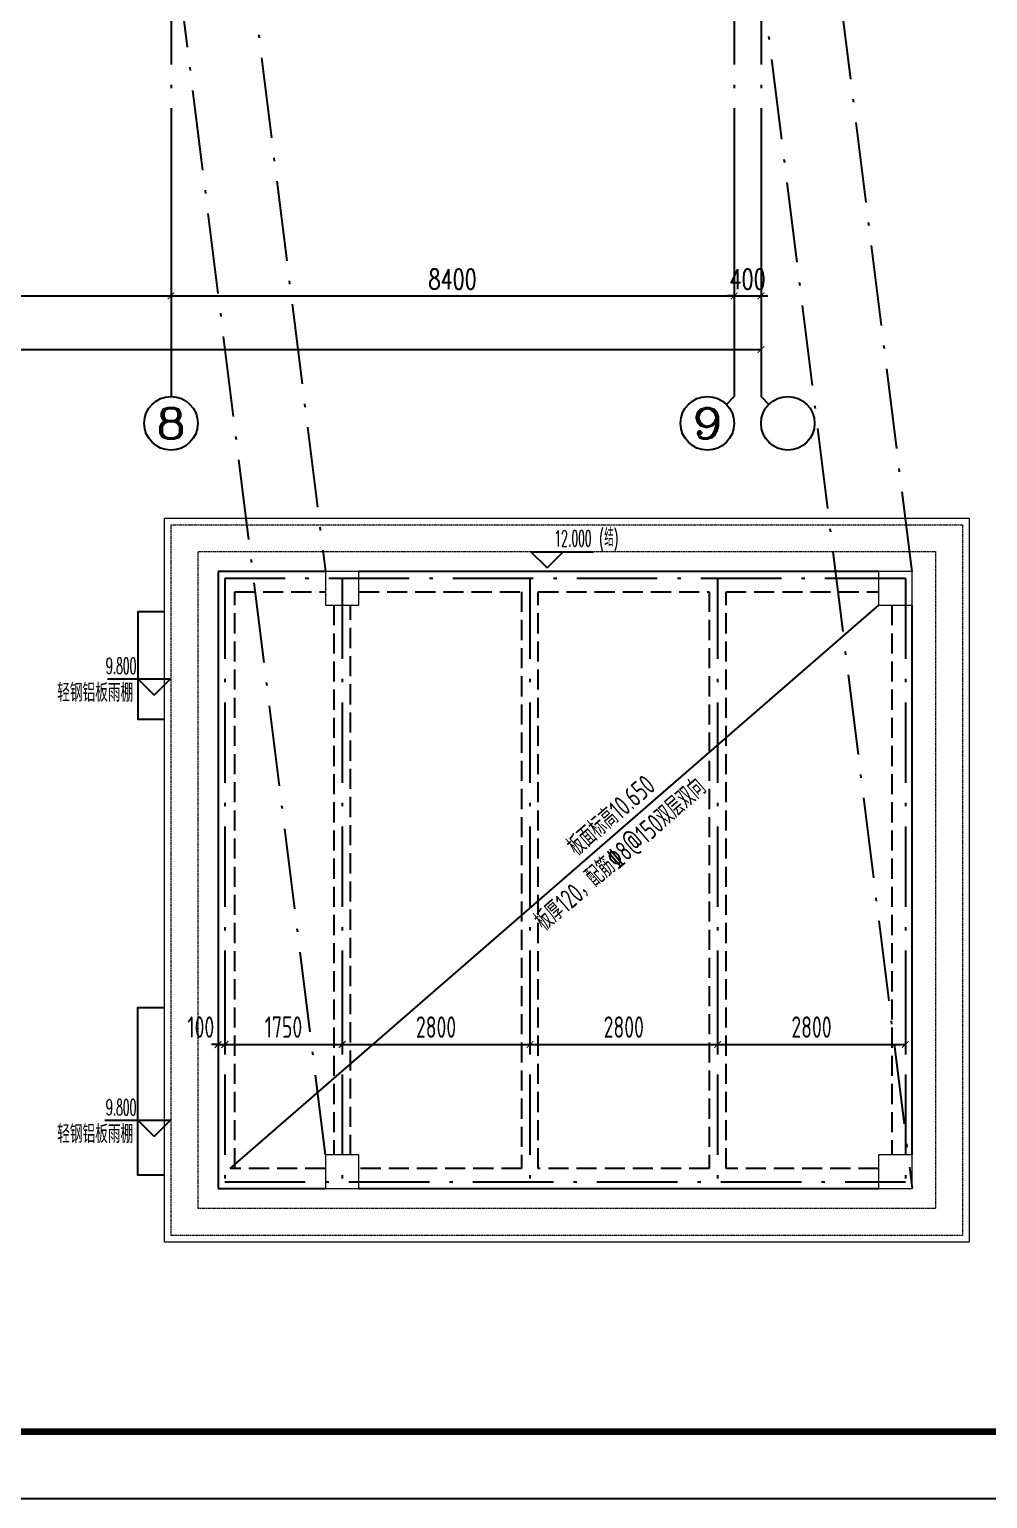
# Model space of a CAD drawing. Extents: x 169490 to 7584583, y -2399407 to 1374371.
# Drawn here: x 1644483 to 1658775, y 718146 to 740058 of the extents above; entities that cross this region are included whole.
import ezdxf
from ezdxf.enums import TextEntityAlignment as Align

# ---------------------------------------------------------------- set-up
doc = ezdxf.new("R2010")
doc.units = 0
doc.header["$LTSCALE"] = 100
for name, pattern in [('D3轴线点划线', [18.5, 12, -3, 0.5, -3]), ('DASH', [0.35, 0.25, -0.1]), ('H3普通虚线', [4.2, 3, -1.2])]:
    doc.linetypes.add(name, pattern=pattern)
doc.layers.get('0').update_dxf_attribs({"linetype": 'CONTINUOUS'})
doc.layers.get('DEFPOINTS').update_dxf_attribs({"linetype": 'CONTINUOUS'})
for name, color, linetype in [('AXIS', 3, 'CONTINUOUS'), ('AXIS_TEXT', 4, 'CONTINUOUS'), ('C-AXIS(轴号)', 3, 'CONTINUOUS'), ('C-AXIS-T(字)', 7, 'CONTINUOUS'), ('C-DOTE', 8, 'D3轴线点划线'), ('DIM_ELEV', 3, 'CONTINUOUS'), ('S-BEAM-LINE1', 4, 'CONTINUOUS'), ('S-BEAM-LINE2', 4, 'H3普通虚线'), ('S-SLAB-DIM', 92, 'CONTINUOUS'), ('S-SLAB-HOLE', 155, 'CONTINUOUS'), ('图框', 140, 'CONTINUOUS'), ('立面', 73, 'CONTINUOUS')]:
    doc.layers.add(name, color=color, linetype=linetype)
for name, color, linetype, lineweight in [('S-COLU-LINE1', 6, 'CONTINUOUS', 18), ('平面-看线', 45, 'CONTINUOUS', 15), ('砼柱', 2, 'CONTINUOUS', 35)]:
    doc.layers.add(name, color=color, linetype=linetype, lineweight=lineweight)
doc.styles.add('_TCH_AXIS', font='COMPLEX', dxfattribs={"bigfont": 'GBCBIG'})
doc.styles.add('_TCH_DIM', font='SIMPLEX', dxfattribs={"bigfont": 'GBCBIG'})
doc.styles.add('_TCH_DIM_T3', font='SIMPLEX.shx', dxfattribs={"width": 0.705882, "bigfont": 'GBCBIG.shx'})
doc.styles.add('BW_Rein', font='Tssdeng.shx', dxfattribs={"width": 0.7, "bigfont": 'hztxt.shx'})
doc.styles.add('COMPLEX', font='COMPLEX')
doc.styles.get("Standard").update_dxf_attribs({"font": 'tssdeng.shx', "width": 0.7, "bigfont": 'hztxt.shx'})
doc.styles.add('TSSD_Dimension', font='Tssdeng.shx', dxfattribs={"width": 0.7, "bigfont": 'tssdchn.shx'})
doc.dimstyles.new('_TCH_ARCH&&100', dxfattribs={"dimtxt": 297.5, "dimasz": 100, "dimexe": 250, "dimexo": 300, "dimgap": 100, "dimtad": 1, "dimdec": 0, "dimzin": 0, "dimdsep": 46, "dimtxsty": '_TCH_DIM_T3', "dimblk": 'ARCHTICK', "dimcen": 0.09, "dimclrt": 7, "dimazin": 2, "dimtfac": 1, "dimtdec": 0, "dimtix": 1, "dimtmove": 2, "dimatfit": 3, "dimfxl": 1, "dimtolj": 1, "dimtzin": 0, "dimarcsym": 0})
doc.dimstyles.new('TSSD_100_100$0', dxfattribs={"dimtxt": 320, "dimasz": 100, "dimexe": 150, "dimexo": 150, "dimgap": 100, "dimtad": 1, "dimdec": 0, "dimzin": 0, "dimdsep": 46, "dimtxsty": 'TSSD_Dimension', "dimblk": 'ARCHTICK', "dimcen": 0, "dimclrt": 7, "dimadec": 1, "dimazin": 0, "dimtfac": 1, "dimtdec": 0, "dimtix": 1, "dimtmove": 2, "dimatfit": 3, "dimldrblk": '_TSDBK', "dimfxl": 1, "dimtolj": 1, "dimtzin": 0, "dimarcsym": 0})

# ---------------------------------------------------------------- blocks, each defined once
blk = doc.blocks.new('_ARCHTICK')
at = {"const_width": 0.15}
blk.add_lwpolyline([(-0.5, -0.5), (0.5, 0.5)], dxfattribs=at)
blk = doc.blocks.new('*D1707')
at = {"layer": 'AXIS', "color": 0, "lineweight": -2, "transparency": 16777216}
for p, q in [((1600395, 738283), (1600395, 735033)), ((1655395, 738283), (1655395, 735033)), ((1600395, 735283), (1655395, 735283))]:
    blk.add_line(p, q, dxfattribs=at)
at = {"layer": 'DEFPOINTS', "color": 0, "transparency": 16777216}
for p in [(1600395, 738583), (1655395, 738583), (1655395, 735283)]:
    blk.add_point(p, dxfattribs=at)
at = {"layer": 'AXIS', "color": 0, "lineweight": -2, "transparency": 16777216, "xscale": 100, "yscale": 100, "zscale": 100, "rotation": 180}
blk.add_blockref('_ARCHTICK', (1600395, 735283), dxfattribs=at)
at = {"layer": 'AXIS', "color": 0, "lineweight": -2, "transparency": 16777216, "xscale": 100, "yscale": 100, "zscale": 100}
blk.add_blockref('_ARCHTICK', (1655395, 735283), dxfattribs=at)
at = {"layer": 'AXIS', "color": 7, "transparency": 16777216, "insert": (1627895, 735532), "char_height": 297.5, "attachment_point": 5, "style": '_TCH_DIM_T3'}
blk.add_mtext('\\A1;55000', dxfattribs=at)
blk = doc.blocks.new('*D1708')
at = {"layer": 'AXIS', "color": 0, "lineweight": -2, "transparency": 16777216}
for p, q in [((1654995, 738283), (1654995, 735833)), ((1655395, 738283), (1655395, 735833)), ((1654995, 736083), (1654895, 736083)), ((1654995, 736083), (1655395, 736083)), ((1655395, 736083), (1655495, 736083))]:
    blk.add_line(p, q, dxfattribs=at)
at = {"layer": 'DEFPOINTS', "color": 0, "transparency": 16777216}
for p in [(1654995, 738583), (1655395, 738583), (1655395, 736083)]:
    blk.add_point(p, dxfattribs=at)
at = {"layer": 'AXIS', "color": 0, "lineweight": -2, "transparency": 16777216, "xscale": 100, "yscale": 100, "zscale": 100}
blk.add_blockref('_ARCHTICK', (1654995, 736083), dxfattribs=at)
at = {"layer": 'AXIS', "color": 0, "lineweight": -2, "transparency": 16777216, "xscale": 100, "yscale": 100, "zscale": 100, "rotation": 180}
blk.add_blockref('_ARCHTICK', (1655395, 736083), dxfattribs=at)
at = {"layer": 'AXIS', "color": 7, "transparency": 16777216, "insert": (1655195, 736332), "char_height": 297.5, "attachment_point": 5, "style": '_TCH_DIM_T3'}
blk.add_mtext('\\A1;400', dxfattribs=at)
blk = doc.blocks.new('*D1709')
at = {"layer": 'AXIS', "color": 0, "lineweight": -2, "transparency": 16777216}
for p, q in [((1646595, 738283), (1646595, 735833)), ((1654995, 738283), (1654995, 735833)), ((1646595, 736083), (1654995, 736083))]:
    blk.add_line(p, q, dxfattribs=at)
at = {"layer": 'DEFPOINTS', "color": 0, "transparency": 16777216}
for p in [(1646595, 738583), (1654995, 738583), (1654995, 736083)]:
    blk.add_point(p, dxfattribs=at)
at = {"layer": 'AXIS', "color": 0, "lineweight": -2, "transparency": 16777216, "xscale": 100, "yscale": 100, "zscale": 100, "rotation": 180}
blk.add_blockref('_ARCHTICK', (1646595, 736083), dxfattribs=at)
at = {"layer": 'AXIS', "color": 0, "lineweight": -2, "transparency": 16777216, "xscale": 100, "yscale": 100, "zscale": 100}
blk.add_blockref('_ARCHTICK', (1654995, 736083), dxfattribs=at)
at = {"layer": 'AXIS', "color": 7, "transparency": 16777216, "insert": (1650795, 736332), "char_height": 297.5, "attachment_point": 5, "style": '_TCH_DIM_T3'}
blk.add_mtext('\\A1;8400', dxfattribs=at)
blk = doc.blocks.new('*D1710')
at = {"layer": 'AXIS', "color": 0, "lineweight": -2, "transparency": 16777216}
for p, q in [((1639195, 738283), (1639195, 735833)), ((1646595, 738283), (1646595, 735833)), ((1639195, 736083), (1646595, 736083))]:
    blk.add_line(p, q, dxfattribs=at)
at = {"layer": 'DEFPOINTS', "color": 0, "transparency": 16777216}
for p in [(1639195, 738583), (1646595, 738583), (1646595, 736083)]:
    blk.add_point(p, dxfattribs=at)
at = {"layer": 'AXIS', "color": 0, "lineweight": -2, "transparency": 16777216, "xscale": 100, "yscale": 100, "zscale": 100, "rotation": 180}
blk.add_blockref('_ARCHTICK', (1639195, 736083), dxfattribs=at)
at = {"layer": 'AXIS', "color": 0, "lineweight": -2, "transparency": 16777216, "xscale": 100, "yscale": 100, "zscale": 100}
blk.add_blockref('_ARCHTICK', (1646595, 736083), dxfattribs=at)
at = {"layer": 'AXIS', "color": 7, "transparency": 16777216, "insert": (1642895, 736332), "char_height": 297.5, "attachment_point": 5, "style": '_TCH_DIM_T3'}
blk.add_mtext('\\A1;7400', dxfattribs=at)
blk = doc.blocks.new('_AXISO')
blk.add_circle((0, 0), 0.5)
at = {"layer": 'AXIS_TEXT', "style": 'COMPLEX', "width": 1.041667}
blk.add_attdef('A', text='', height=0.56, dxfattribs=at).set_placement((-0.25, -0.28), (0.25, -0.28), align=Align.FIT)
blk = doc.blocks.new('*D1752')
at = {"layer": 'DEFPOINTS', "color": 0, "ltscale": 10, "transparency": 16777216}
for p in [(1654748, 725532), (1657548, 725532), (1657548, 724918)]:
    blk.add_point(p, dxfattribs=at)
at = {"layer": 'S-SLAB-DIM', "color": 0, "lineweight": -2, "ltscale": 10, "transparency": 16777216}
for p, q in [((1654748, 725382), (1654748, 724768)), ((1657548, 725382), (1657548, 724768)), ((1654748, 724918), (1657548, 724918))]:
    blk.add_line(p, q, dxfattribs=at)
at = {"layer": 'S-SLAB-DIM', "color": 0, "lineweight": -2, "ltscale": 10, "transparency": 16777216, "xscale": 100, "yscale": 100, "zscale": 100, "rotation": 180}
blk.add_blockref('_ARCHTICK', (1654748, 724918), dxfattribs=at)
at = {"layer": 'S-SLAB-DIM', "color": 0, "lineweight": -2, "ltscale": 10, "transparency": 16777216, "xscale": 100, "yscale": 100, "zscale": 100}
blk.add_blockref('_ARCHTICK', (1657548, 724918), dxfattribs=at)
at = {"layer": 'S-SLAB-DIM', "color": 7, "ltscale": 10, "transparency": 16777216, "insert": (1656148, 725178), "char_height": 320, "attachment_point": 5, "style": 'TSSD_Dimension'}
blk.add_mtext('\\A1;2800', dxfattribs=at)
blk = doc.blocks.new('_TSDBK')
blk.add_line((-1, 0), (0, 0))
at = {"const_width": 0.5}
blk.add_lwpolyline([(-0.7, -0.7), (0.7, 0.7)], dxfattribs=at)
blk = doc.blocks.new('*D1753')
at = {"layer": 'DEFPOINTS', "color": 0, "ltscale": 10, "transparency": 16777216}
for p in [(1651948, 725532), (1654748, 725532), (1654748, 724918)]:
    blk.add_point(p, dxfattribs=at)
at = {"layer": 'S-SLAB-DIM', "color": 0, "lineweight": -2, "ltscale": 10, "transparency": 16777216}
for p, q in [((1651948, 725382), (1651948, 724768)), ((1654748, 725382), (1654748, 724768)), ((1651948, 724918), (1654748, 724918))]:
    blk.add_line(p, q, dxfattribs=at)
at = {"layer": 'S-SLAB-DIM', "color": 0, "lineweight": -2, "ltscale": 10, "transparency": 16777216, "xscale": 100, "yscale": 100, "zscale": 100, "rotation": 180}
blk.add_blockref('_ARCHTICK', (1651948, 724918), dxfattribs=at)
at = {"layer": 'S-SLAB-DIM', "color": 0, "lineweight": -2, "ltscale": 10, "transparency": 16777216, "xscale": 100, "yscale": 100, "zscale": 100}
blk.add_blockref('_ARCHTICK', (1654748, 724918), dxfattribs=at)
at = {"layer": 'S-SLAB-DIM', "color": 7, "ltscale": 10, "transparency": 16777216, "insert": (1653348, 725178), "char_height": 320, "attachment_point": 5, "style": 'TSSD_Dimension'}
blk.add_mtext('\\A1;2800', dxfattribs=at)
blk = doc.blocks.new('*D1754')
at = {"layer": 'DEFPOINTS', "color": 0, "ltscale": 10, "transparency": 16777216}
for p in [(1649148, 725532), (1651948, 725532), (1651948, 724918)]:
    blk.add_point(p, dxfattribs=at)
at = {"layer": 'S-SLAB-DIM', "color": 0, "lineweight": -2, "ltscale": 10, "transparency": 16777216}
for p, q in [((1649148, 725382), (1649148, 724768)), ((1651948, 725382), (1651948, 724768)), ((1649148, 724918), (1651948, 724918))]:
    blk.add_line(p, q, dxfattribs=at)
at = {"layer": 'S-SLAB-DIM', "color": 0, "lineweight": -2, "ltscale": 10, "transparency": 16777216, "xscale": 100, "yscale": 100, "zscale": 100, "rotation": 180}
blk.add_blockref('_ARCHTICK', (1649148, 724918), dxfattribs=at)
at = {"layer": 'S-SLAB-DIM', "color": 0, "lineweight": -2, "ltscale": 10, "transparency": 16777216, "xscale": 100, "yscale": 100, "zscale": 100}
blk.add_blockref('_ARCHTICK', (1651948, 724918), dxfattribs=at)
at = {"layer": 'S-SLAB-DIM', "color": 7, "ltscale": 10, "transparency": 16777216, "insert": (1650548, 725178), "char_height": 320, "attachment_point": 5, "style": 'TSSD_Dimension'}
blk.add_mtext('\\A1;2800', dxfattribs=at)
blk = doc.blocks.new('*D1755')
at = {"layer": 'DEFPOINTS', "color": 0, "ltscale": 10, "transparency": 16777216}
for p in [(1647398, 725532), (1649148, 725532), (1649148, 724918)]:
    blk.add_point(p, dxfattribs=at)
at = {"layer": 'S-SLAB-DIM', "color": 0, "lineweight": -2, "ltscale": 10, "transparency": 16777216}
for p, q in [((1647398, 725382), (1647398, 724768)), ((1649148, 725382), (1649148, 724768)), ((1647398, 724918), (1649148, 724918))]:
    blk.add_line(p, q, dxfattribs=at)
at = {"layer": 'S-SLAB-DIM', "color": 0, "lineweight": -2, "ltscale": 10, "transparency": 16777216, "xscale": 100, "yscale": 100, "zscale": 100, "rotation": 180}
blk.add_blockref('_ARCHTICK', (1647398, 724918), dxfattribs=at)
at = {"layer": 'S-SLAB-DIM', "color": 0, "lineweight": -2, "ltscale": 10, "transparency": 16777216, "xscale": 100, "yscale": 100, "zscale": 100}
blk.add_blockref('_ARCHTICK', (1649148, 724918), dxfattribs=at)
at = {"layer": 'S-SLAB-DIM', "color": 7, "ltscale": 10, "transparency": 16777216, "insert": (1648273, 725178), "char_height": 320, "attachment_point": 5, "style": 'TSSD_Dimension'}
blk.add_mtext('\\A1;1750', dxfattribs=at)
blk = doc.blocks.new('*D1756')
at = {"layer": 'DEFPOINTS', "color": 0, "ltscale": 10, "transparency": 16777216}
for p in [(1647298, 725532), (1647398, 725532), (1647398, 724918)]:
    blk.add_point(p, dxfattribs=at)
at = {"layer": 'S-SLAB-DIM', "color": 0, "lineweight": -2, "ltscale": 10, "transparency": 16777216}
for p, q in [((1647298, 725382), (1647298, 724768)), ((1647398, 725382), (1647398, 724768)), ((1647298, 724918), (1647198, 724918)), ((1647298, 724918), (1647398, 724918)), ((1647398, 724918), (1647498, 724918))]:
    blk.add_line(p, q, dxfattribs=at)
at = {"layer": 'S-SLAB-DIM', "color": 0, "lineweight": -2, "ltscale": 10, "transparency": 16777216, "xscale": 100, "yscale": 100, "zscale": 100}
blk.add_blockref('_ARCHTICK', (1647298, 724918), dxfattribs=at)
at = {"layer": 'S-SLAB-DIM', "color": 0, "lineweight": -2, "ltscale": 10, "transparency": 16777216, "xscale": 100, "yscale": 100, "zscale": 100, "rotation": 180}
blk.add_blockref('_ARCHTICK', (1647398, 724918), dxfattribs=at)
at = {"layer": 'S-SLAB-DIM', "color": 7, "ltscale": 10, "transparency": 16777216, "insert": (1647040, 725178), "char_height": 320, "attachment_point": 5, "style": 'TSSD_Dimension'}
blk.add_mtext('\\A1;100', dxfattribs=at)

msp = doc.modelspace()

# ---------------------------------------------------------------- linework, layer by layer
at = {"layer": 'C-AXIS(轴号)'}
for p, q in [((1646595, 738583), (1646595, 734583)), ((1654995, 738583), (1654995, 734583)), ((1655395, 738583), (1655395, 734583)), ((1654877.9, 734465.8), (1654995, 734583)), ((1655512.2, 734465.8), (1655395, 734583))]:
    msp.add_line(p, q, dxfattribs=at)
at = {"layer": 'C-DOTE'}
for p, q in [((1646595, 764783), (1646595, 738583)), ((1654995, 764783), (1654995, 738583)), ((1655395, 764783), (1655395, 738583)), ((1646345, 752483), (1648898.2, 731970.6)), ((1657648.2, 731970.6), (1655095, 752483)), ((1648898.2, 723270.6), (1646345, 743783)), ((1655095, 743283), (1657648.2, 722770.6)), ((1657548.2, 731870.6), (1647398.2, 731870.6)), ((1647398.2, 731870.6), (1647398.2, 722870.6)), ((1649148.2, 731870.6), (1649148.2, 722870.6)), ((1651948.2, 731870.6), (1651948.2, 722870.6)), ((1654748.2, 731870.6), (1654748.2, 722870.6)), ((1657548.2, 731870.6), (1657548.2, 722870.6)), ((1647398.2, 722870.6), (1657548.2, 722870.6))]:
    msp.add_line(p, q, dxfattribs=at)
at = {"layer": 'DIM_ELEV'}
for p, q in [((1652203.4, 732028.1), (1651963.4, 732268.1)), ((1651963.4, 732268.1), (1652898.7, 732268.1)), ((1652203.4, 732028.1), (1652443.4, 732268.1)), ((1646584.3, 730366.3), (1645649, 730366.3)), ((1646344.3, 730126.3), (1646104.3, 730366.3)), ((1646344.3, 730126.3), (1646584.3, 730366.3)), ((1646584.3, 723783.8), (1645608, 723783.8)), ((1646344.3, 723543.8), (1646104.3, 723783.8)), ((1646344.3, 723543.8), (1646584.3, 723783.8))]:
    msp.add_line(p, q, dxfattribs=at)
at = {"layer": 'S-BEAM-LINE1'}
for p, q in [((1648898.2, 731970.6), (1647298.2, 731970.6)), ((1647298.2, 731970.6), (1647298.2, 722770.6)), ((1651948.2, 731970.6), (1649398.2, 731970.6)), ((1654748.2, 731970.6), (1651948.2, 731970.6)), ((1657148.2, 731970.6), (1654748.2, 731970.6)), ((1657648.2, 723270.6), (1657648.2, 731470.6)), ((1647298.2, 722770.6), (1648898.2, 722770.6)), ((1649398.2, 722770.6), (1651948.2, 722770.6)), ((1651948.2, 722770.6), (1654748.2, 722770.6)), ((1654748.2, 722770.6), (1657148.2, 722770.6))]:
    msp.add_line(p, q, dxfattribs=at)
at = {"layer": 'S-BEAM-LINE2'}
for p, q in [((1647548.2, 731670.6), (1648898.2, 731670.6)), ((1647548.2, 723070.6), (1647548.2, 731670.6)), ((1649398.2, 731670.6), (1651823.2, 731670.6)), ((1651823.2, 731670.6), (1651823.2, 723070.6)), ((1652073.2, 731670.6), (1654623.2, 731670.6)), ((1652073.2, 723070.6), (1652073.2, 731670.6)), ((1654623.2, 731670.6), (1654623.2, 723070.6)), ((1654873.2, 731670.6), (1657148.2, 731670.6)), ((1654873.2, 723070.6), (1654873.2, 731670.6)), ((1649023.2, 731470.6), (1649023.2, 723270.6)), ((1649273.2, 723270.6), (1649273.2, 731470.6)), ((1657348.2, 731470.6), (1657348.2, 723270.6)), ((1648898.2, 723070.6), (1647473.2, 723070.6)), ((1651823.2, 723070.6), (1649398.2, 723070.6)), ((1654623.2, 723070.6), (1652073.2, 723070.6)), ((1657148.2, 723070.6), (1654873.2, 723070.6))]:
    msp.add_line(p, q, dxfattribs=at)
at = {"layer": 'S-COLU-LINE1'}
for points in [[(1649398.2, 731970.6), (1648898.2, 731970.6), (1648898.2, 731470.6), (1649398.2, 731470.6)], [(1657648.2, 731970.6), (1657148.2, 731970.6), (1657148.2, 731470.6), (1657648.2, 731470.6)], [(1649398.2, 723270.6), (1648898.2, 723270.6), (1648898.2, 722770.6), (1649398.2, 722770.6)], [(1657648.2, 723270.6), (1657148.2, 723270.6), (1657148.2, 722770.6), (1657648.2, 722770.6)]]:
    msp.add_lwpolyline(points, close=True, dxfattribs=at)
at = {"layer": 'S-SLAB-HOLE'}
msp.add_line((1657148.2, 731470.6), (1647473.2, 723070.6), dxfattribs=at)
at = {"layer": '图框'}
msp.add_lwpolyline([(1588050.5, 718145.5), (1672150.5, 718145.5), (1672150.5, 777545.5), (1588050.5, 777545.5)], close=True, dxfattribs=at)
at = {"layer": '图框', "const_width": 100}
msp.add_lwpolyline([(1590550.5, 719145.5), (1671150.5, 719145.5), (1671150.5, 776545.5), (1590550.5, 776545.5)], close=True, dxfattribs=at)
at = {"layer": '平面-看线'}
msp.add_lwpolyline([(1646498.2, 732770.6), (1658498.2, 732770.6), (1658498.2, 721970.6), (1646498.2, 721970.6)], close=True, dxfattribs=at)
at = {"layer": '平面-看线', "linetype": 'DASH', "ltscale": 0.8}
for points in [[(1646598.2, 732670.6), (1658398.2, 732670.6), (1658398.2, 722070.6), (1646598.2, 722070.6)], [(1646998.2, 732270.6), (1657998.2, 732270.6), (1657998.2, 722470.6), (1646998.2, 722470.6)]]:
    msp.add_lwpolyline(points, close=True, dxfattribs=at)
at = {"layer": '砼柱', "ltscale": 10}
msp.add_lwpolyline([(1590550.5, 776545.5), (1664155.5, 776545.5), (1664155.5, 719145.5), (1590550.5, 719145.5)], close=True, dxfattribs=at)
at = {"layer": '立面', "color": 4}
for points in [[(1646498.2, 731370.6), (1646098.2, 731370.6), (1646098.2, 729770.2), (1646498.2, 729770.2)], [(1646498.2, 722970.6), (1646098.2, 722970.6), (1646098.2, 725470.6), (1646498.2, 725470.6)]]:
    msp.add_lwpolyline(points, dxfattribs=at)

# ---------------------------------------------------------------- block references
at = {"layer": 'C-AXIS(轴号)'}
ref = msp.add_blockref('_AXISO', (1646595, 734183), dxfattribs=dict(at, xscale=800, yscale=800, zscale=800))
ref.add_attrib('A', '8', dxfattribs={"layer": 'C-AXIS-T(字)', "height": 452.5, "style": '_TCH_AXIS', "width": 1.5}).set_placement((1646368.7, 733956.7), (1646821.3, 733956.7), align=Align.FIT)
ref = msp.add_blockref('_AXISO', (1654595, 734183), dxfattribs=dict(at, xscale=800, yscale=800, zscale=800))
ref.add_attrib('A', '9', dxfattribs={"layer": 'C-AXIS-T(字)', "height": 452.5, "style": '_TCH_AXIS', "width": 1.5}).set_placement((1654368.7, 733956.7), (1654821.3, 733956.7), align=Align.FIT)
at = {"layer": 'C-AXIS(轴号)', "xscale": 800, "yscale": 800, "zscale": 800}
msp.add_blockref('_AXISO', (1655795, 734183), dxfattribs=at)

# ---------------------------------------------------------------- texts
at = {"layer": 'DIM_ELEV', "style": '_TCH_DIM'}
for s, height, width, p in [('12.000', 238, 0.494118, (1652314.7, 732348.2)), ('(', 238, 0.494118, (1652978.7, 732348.2)), ('结', 270.1, 0.7, (1653057.1, 732348.2)), (')', 238, 0.494118, (1653194.7, 732348.2)), ('9.800', 238, 0.494118, (1645625, 730446.4)), ('9.800', 238, 0.494118, (1645625, 723863.9))]:
    msp.add_text(s, height=height, dxfattribs=dict(at, width=width)).set_placement(p)
at = {"layer": 'DIM_ELEV', "width": 0.7}
for p in [(1644897.5, 730031), (1644897.5, 723448.5)]:
    msp.add_text('轻钢铝板雨棚', height=270.07, dxfattribs=at).set_placement(p)
at = {"layer": 'S-SLAB-HOLE', "style": 'BW_Rein', "width": 0.7}
for s, p in [('板厚120，配筋%%1328@150双层双向', (1654604.4, 728700.6)), ('板面标高10.650', (1653842.3, 728732.8))]:
    msp.add_text(s, height=300, rotation=40.96507, dxfattribs=at).set_placement(p, align=Align.RIGHT)

# ---------------------------------------------------------------- dimensions: what is measured, and where the dimension line sits
at = {"layer": 'AXIS'}
for p1, p2, distance, picture, middle in [((1600395, 738583), (1655395, 738583), -3300, '*D1707', (1627895, 735531.7)), ((1639195, 738583), (1646595, 738583), -2500, '*D1710', (1642895, 736331.7)), ((1646595, 738583), (1654995, 738583), -2500, '*D1709', (1650795, 736331.7)), ((1654995, 738583), (1655395, 738583), -2500, '*D1708', (1655195, 736331.7))]:
    dim = msp.add_aligned_dim(p1=p1, p2=p2, distance=distance, dimstyle='_TCH_ARCH&&100', dxfattribs=at)
    dim.commit()
    dim.dimension.update_dxf_attribs({"geometry": picture, "text_midpoint": middle})
at = {"layer": 'S-SLAB-DIM', "ltscale": 10}
dim = msp.add_linear_dim(base=(1647398.2, 724918.4), p1=(1647298.2, 725532.1), p2=(1647398.2, 725532.1), dimstyle='TSSD_100_100$0', dxfattribs=at)
dim.commit()
dim.dimension.update_dxf_attribs({"geometry": '*D1756', "text_midpoint": (1647040.1, 725178.4), "dimtype": 160})
for base, p1, p2, picture, middle in [((1649148.2, 724918.4), (1647398.2, 725532.1), (1649148.2, 725532.1), '*D1755', (1648273.2, 725178.4)), ((1651948.2, 724918.4), (1649148.2, 725532.1), (1651948.2, 725532.1), '*D1754', (1650548.2, 725178.4)), ((1654748.2, 724918.4), (1651948.2, 725532.1), (1654748.2, 725532.1), '*D1753', (1653348.2, 725178.4)), ((1657548.2, 724918.4), (1654748.2, 725532.1), (1657548.2, 725532.1), '*D1752', (1656148.2, 725178.4))]:
    dim = msp.add_linear_dim(base=base, p1=p1, p2=p2, dimstyle='TSSD_100_100$0', dxfattribs=at)
    dim.commit()
    dim.dimension.update_dxf_attribs({"geometry": picture, "text_midpoint": middle})

doc.saveas('drawing.dxf')
